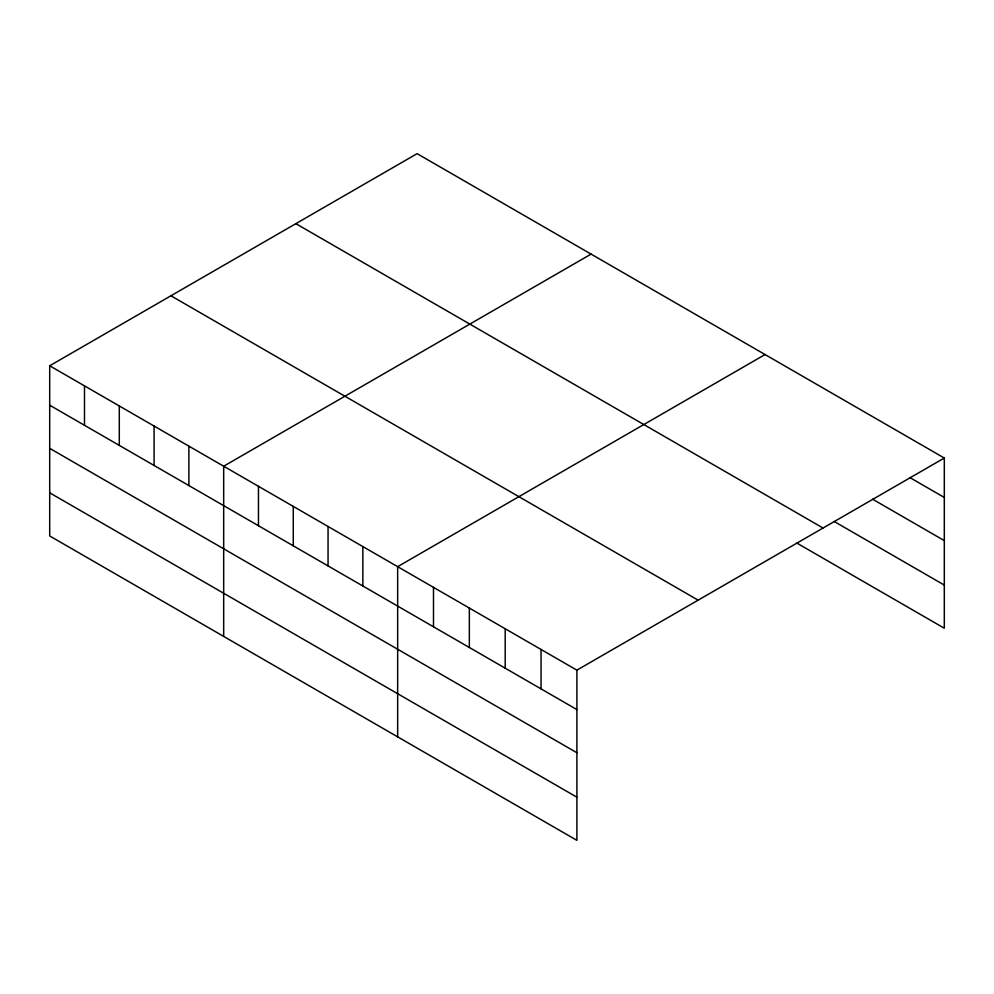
<?xml version="1.0" encoding="UTF-8"?>
<svg xmlns="http://www.w3.org/2000/svg" width="994" height="994" viewBox="0 0 994 994"><rect width="100%" height="100%" fill="white"/><g stroke="black" fill="none" stroke-linecap="round" stroke-linejoin="round"><path stroke-width="1.49" d="M49.7 365.78L576.893 670.155L576.893 840.34L49.7 535.965L49.7 365.78L417.107 153.66L944.3 458.035L944.3 628.22L796.915 543.122M591.082 254.104L223.675 466.223L223.675 636.409M765.057 354.547L397.65 566.667L397.65 736.852M576.893 670.155L944.3 458.035M909.783 477.53L944.3 497.46M872.608 499.212L944.3 540.612M834.103 521.44L944.3 585.068M295.864 223.662L823.057 528.038M170.943 295.79L698.136 600.165M49.7 405.204L576.893 709.579M49.7 448.356L576.893 752.731M49.7 492.813L576.893 797.188M541.047 649.467L541.047 688.879M505.2 628.767L505.2 668.192M469.342 608.067L469.342 647.492M433.496 587.367L433.496 626.792M362.847 546.588L362.847 586.013M328.057 526.497L328.057 565.921M293.267 506.406L293.267 545.83M258.465 486.314L258.465 525.739M188.885 446.144L188.885 485.569M154.082 426.053L154.082 465.478M119.292 405.962L119.292 445.387M84.49 385.871L84.49 425.295"/></g></svg>
